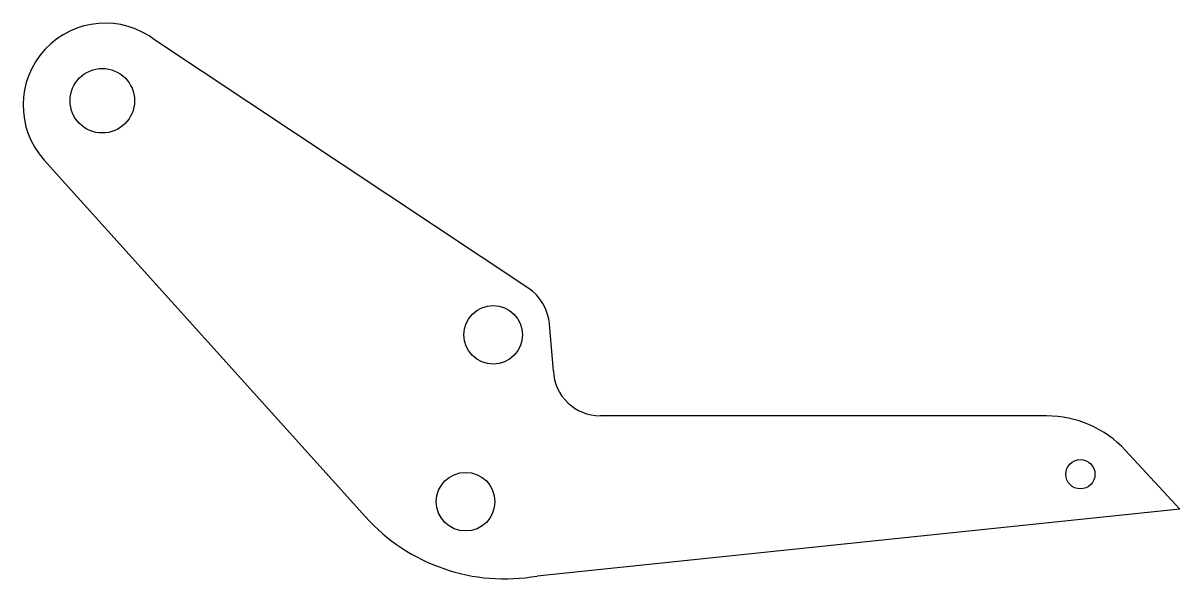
# Model space of a CAD drawing. Extents: x -8.1 to 16.6, y -1.8 to 10.
import ezdxf

# ---------------------------------------------------------------- set-up
doc = ezdxf.new("R2010")
doc.units = 0
doc.header["$MEASUREMENT"] = 0
doc.layers.add('CUT', color=1, linetype='CONTINUOUS')

msp = doc.modelspace()

# ---------------------------------------------------------------- linework, layer by layer
at = {"layer": 'CUT'}
for p, q in [((2.666, 4.391), (-5.279, 9.67)), ((3.209, 2.624), (3.125, 3.616)), ((13.73, 1.661), (4.208, 1.663)), ((16.574, -0.33), (15.409, 0.927)), ((16.574, -0.33), (2.866, -1.755))]:
    msp.add_line(p, q, dxfattribs=at)
at = {"layer": 'CUT', "linetype": 'Continuous'}
msp.add_line((-7.653, 7.118), (-0.801, -0.493), dxfattribs=at)
at = {"layer": 'CUT'}
for centre, radius in [((-6.414, 8.383), 0.688), ((1.926, 3.388), 0.625), ((14.451, 0.416), 0.312), ((1.337, -0.17), 0.625)]:
    msp.add_circle(centre, radius, dxfattribs=at)
for centre, radius, start, end in [((-6.353, 8.288), 1.75, 52.1534, 222), ((2.093, 3.528), 1.036, 4.8601, 56.3943), ((4.208, 2.663), 1, 182.2387, 270), ((13.73, -0.628), 2.289, 42.8014, 90), ((2.171, 2.184), 4, 222, 280)]:
    msp.add_arc(centre, radius, start, end, dxfattribs=at)

doc.saveas('drawing.dxf')
